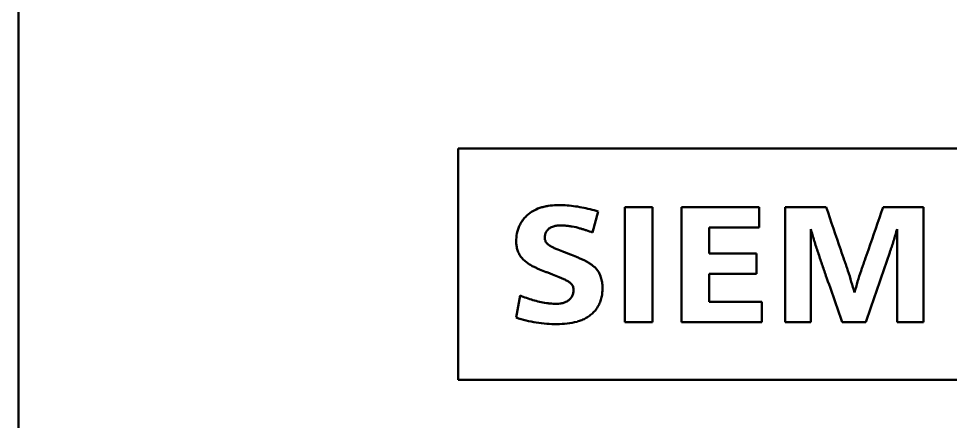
# Model space of a CAD drawing. Header units: millimetres. Extents: x 0 to 841, y 0 to 594.
# Drawn here: x 489.65 to 508.19, y 263.09 to 271.1 of the extents above; entities that cross this region are included whole.
import ezdxf

# ---------------------------------------------------------------- set-up
doc = ezdxf.new("R2010")
doc.units = ezdxf.units.MM
doc.layers.add('1', color=7, linetype='Continuous')

msp = doc.modelspace()

# ---------------------------------------------------------------- linework, layer by layer
at = {"layer": '1', "color": 7, "linetype": 'Continuous', "lineweight": 50}
for p, q in [((489.646, 215.165), (489.646, 271.291)), ((498.396, 268.518), (498.396, 263.916)), ((515.696, 268.518), (498.396, 268.518)), ((501.071, 266.848), (501.181, 267.267)), ((501.711, 267.351), (501.711, 265.066)), ((502.261, 267.351), (501.711, 267.351)), ((502.261, 265.066), (502.261, 267.351)), ((502.839, 267.351), (502.839, 265.066)), ((504.383, 267.351), (502.839, 267.351)), ((504.383, 266.948), (504.383, 267.351)), ((504.905, 267.351), (504.905, 265.066)), ((505.719, 267.351), (504.905, 267.351)), ((507.657, 267.351), (506.852, 267.351)), ((507.657, 265.066), (507.657, 267.351)), ((503.388, 266.428), (503.388, 266.948)), ((503.388, 266.948), (504.383, 266.948)), ((505.413, 265.066), (505.413, 266.916)), ((507.129, 266.916), (507.129, 265.066)), ((504.333, 266.428), (503.388, 266.428)), ((504.333, 266.024), (504.333, 266.428)), ((503.388, 265.469), (503.388, 266.024)), ((503.388, 266.024), (504.333, 266.024)), ((499.625, 265.593), (499.546, 265.155)), ((504.436, 265.469), (503.388, 265.469)), ((504.436, 265.066), (504.436, 265.469)), ((501.711, 265.066), (502.261, 265.066)), ((502.839, 265.066), (504.436, 265.066)), ((504.905, 265.066), (505.413, 265.066)), ((506.034, 265.066), (506.506, 265.066)), ((507.129, 265.066), (507.657, 265.066)), ((498.396, 263.916), (515.696, 263.916))]:
    msp.add_line(p, q, dxfattribs=at)
for points, knots in [([(501.181, 267.267), (501.073, 267.299), (500.965, 267.326), (500.745, 267.368), (500.634, 267.382), (500.494, 267.39), (500.466, 267.391), (500.409, 267.392), (500.381, 267.392), (500.297, 267.389), (500.241, 267.385), (500.157, 267.372), (500.13, 267.366), (500.075, 267.353), (500.048, 267.345), (499.969, 267.319), (499.918, 267.296), (499.858, 267.259), (499.846, 267.252), (499.823, 267.235), (499.789, 267.21), (499.758, 267.182), (499.719, 267.142), (499.701, 267.12), (499.667, 267.075), (499.636, 267.028), (499.605, 266.965), (499.591, 266.925), (499.582, 266.899), (499.577, 266.885), (499.559, 266.817), (499.552, 266.762), (499.549, 266.691), (499.549, 266.677), (499.55, 266.649), (499.55, 266.635), (499.554, 266.593), (499.558, 266.566), (499.567, 266.525), (499.571, 266.511), (499.58, 266.484), (499.584, 266.471), (499.601, 266.432), (499.614, 266.407), (499.637, 266.372), (499.646, 266.361), (499.663, 266.339), (499.673, 266.328), (499.702, 266.298), (499.723, 266.279), (499.756, 266.253), (499.767, 266.244), (499.791, 266.228), (499.802, 266.22), (499.838, 266.198), (499.863, 266.184), (499.888, 266.171)], [0, 0, 0, 0, 0.125, 0.125, 0.25, 0.25, 0.28125, 0.28125, 0.3125, 0.3125, 0.375, 0.375, 0.40625, 0.40625, 0.4375, 0.4375, 0.5, 0.5, 0.515625, 0.515625, 0.53125, 0.5625, 0.5625, 0.59375, 0.59375, 0.625, 0.65625, 0.671875, 0.671875, 0.6875, 0.6875, 0.75, 0.75, 0.765625, 0.765625, 0.78125, 0.78125, 0.8125, 0.8125, 0.828125, 0.828125, 0.84375, 0.84375, 0.875, 0.875, 0.890625, 0.890625, 0.90625, 0.90625, 0.9375, 0.9375, 0.953125, 0.953125, 0.96875, 0.96875, 1, 1, 1, 1]), ([(506.282, 265.655), (506.261, 265.726), (506.241, 265.798), (506.198, 265.94), (506.176, 266.012), (506.146, 266.1), (506.14, 266.118), (506.128, 266.153), (506.11, 266.206), (506.068, 266.329), (505.936, 266.717), (505.816, 267.069), (505.719, 267.351)], [0, 0, 0, 0, 0.125, 0.125, 0.25, 0.25, 0.28125, 0.28125, 0.3125, 0.375, 0.5, 1, 1, 1, 1]), ([(506.852, 267.351), (506.754, 267.069), (506.633, 266.717), (506.498, 266.329), (506.456, 266.206), (506.431, 266.135), (506.419, 266.1), (506.389, 266.012), (506.366, 265.941), (506.323, 265.798), (506.302, 265.726), (506.282, 265.655)], [0, 0, 0, 0, 0.5, 0.625, 0.6875, 0.71875, 0.75, 0.75, 0.875, 0.875, 1, 1, 1, 1]), ([(500.21, 266.59), (500.196, 266.599), (500.183, 266.608), (500.166, 266.625), (500.16, 266.631), (500.15, 266.644), (500.145, 266.651), (500.137, 266.665), (500.133, 266.672), (500.127, 266.688), (500.124, 266.696), (500.119, 266.72), (500.117, 266.736), (500.118, 266.769), (500.119, 266.785), (500.125, 266.809), (500.127, 266.817), (500.133, 266.833), (500.139, 266.848), (500.147, 266.862), (500.156, 266.876), (500.161, 266.882), (500.177, 266.902), (500.189, 266.913), (500.202, 266.924)], [0, 0, 0, 0, 0.125, 0.125, 0.1875, 0.1875, 0.25, 0.25, 0.3125, 0.3125, 0.375, 0.375, 0.5, 0.5, 0.625, 0.625, 0.6875, 0.6875, 0.75, 0.8125, 0.8125, 0.875, 0.875, 1, 1, 1, 1]), ([(500.202, 266.924), (500.223, 266.94), (500.246, 266.953), (500.283, 266.967), (500.296, 266.971), (500.322, 266.977), (500.334, 266.98), (500.373, 266.986), (500.4, 266.988), (500.44, 266.989), (500.453, 266.988), (500.479, 266.988), (500.519, 266.986), (500.558, 266.982), (500.611, 266.976), (500.637, 266.971), (500.715, 266.957), (500.767, 266.945), (500.818, 266.93)], [0, 0, 0, 0, 0.125, 0.125, 0.1875, 0.1875, 0.25, 0.25, 0.375, 0.375, 0.4375, 0.4375, 0.5, 0.625, 0.625, 0.75, 0.75, 1, 1, 1, 1]), ([(500.818, 266.93), (500.839, 266.925), (500.86, 266.918), (500.903, 266.905), (500.924, 266.898), (500.987, 266.877), (501.029, 266.863), (501.071, 266.848)], [0, 0, 0, 0, 0.25, 0.25, 0.5, 0.5, 1, 1, 1, 1]), ([(505.413, 266.916), (505.435, 266.838), (505.457, 266.76), (505.505, 266.604), (505.53, 266.527), (505.57, 266.411), (505.583, 266.373), (505.609, 266.296), (505.649, 266.181), (505.795, 265.758), (505.928, 265.373), (506.034, 265.066)], [0, 0, 0, 0, 0.125, 0.125, 0.25, 0.25, 0.3125, 0.3125, 0.375, 0.5, 1, 1, 1, 1]), ([(506.506, 265.066), (506.612, 265.374), (506.718, 265.681), (506.877, 266.143), (506.93, 266.296), (506.99, 266.469), (506.997, 266.488), (507.01, 266.527), (507.03, 266.585), (507.074, 266.72), (507.107, 266.837), (507.129, 266.916)], [0, 0, 0, 0, 0.5, 0.5, 0.75, 0.75, 0.78125, 0.78125, 0.8125, 0.875, 1, 1, 1, 1]), ([(501.208, 266.024), (501.187, 266.068), (501.158, 266.107), (501.116, 266.151), (501.107, 266.159), (501.089, 266.176), (501.08, 266.184), (501.052, 266.206), (501.032, 266.22), (500.991, 266.247), (500.97, 266.259), (500.938, 266.277), (500.927, 266.282), (500.905, 266.293), (500.894, 266.298), (500.861, 266.314), (500.839, 266.323), (500.794, 266.342), (500.771, 266.352), (500.704, 266.379), (500.658, 266.397), (500.59, 266.424), (500.567, 266.433), (500.522, 266.451), (500.499, 266.459), (500.431, 266.486), (500.386, 266.505), (500.319, 266.534), (500.296, 266.544), (500.264, 266.56), (500.253, 266.565), (500.231, 266.577), (500.221, 266.583), (500.21, 266.59)], [0, 0, 0, 0, 0.125, 0.125, 0.15625, 0.15625, 0.1875, 0.1875, 0.25, 0.25, 0.3125, 0.3125, 0.34375, 0.34375, 0.375, 0.375, 0.4375, 0.4375, 0.5, 0.5, 0.625, 0.625, 0.6875, 0.6875, 0.75, 0.75, 0.875, 0.875, 0.9375, 0.9375, 0.96875, 0.96875, 1, 1, 1, 1]), ([(499.888, 266.171), (499.899, 266.165), (499.909, 266.16), (499.93, 266.151), (499.941, 266.146), (499.972, 266.132), (500.036, 266.105), (500.101, 266.079), (500.166, 266.053), (500.187, 266.045), (500.231, 266.028), (500.252, 266.02), (500.317, 265.995), (500.36, 265.978), (500.424, 265.951), (500.446, 265.942), (500.488, 265.923), (500.509, 265.913), (500.541, 265.898), (500.551, 265.893), (500.571, 265.882), (500.582, 265.877), (500.601, 265.865), (500.611, 265.858), (500.629, 265.844), (500.638, 265.836), (500.649, 265.823), (500.653, 265.819), (500.66, 265.809), (500.663, 265.804), (500.672, 265.789), (500.677, 265.779), (500.684, 265.757), (500.687, 265.746), (500.69, 265.723), (500.691, 265.711), (500.69, 265.688), (500.69, 265.677), (500.687, 265.654), (500.685, 265.643), (500.679, 265.62), (500.675, 265.609), (500.666, 265.588), (500.655, 265.568), (500.642, 265.549), (500.628, 265.531), (500.62, 265.522), (500.603, 265.506), (500.594, 265.499), (500.576, 265.486), (500.566, 265.48), (500.535, 265.463), (500.514, 265.455), (500.48, 265.445), (500.469, 265.443), (500.447, 265.438), (500.435, 265.436), (500.378, 265.428), (500.332, 265.428), (500.264, 265.431), (500.241, 265.433), (500.195, 265.437), (500.172, 265.44), (500.104, 265.45), (500.06, 265.459), (499.971, 265.479), (499.927, 265.491), (499.796, 265.53), (499.71, 265.56), (499.625, 265.593)], [0, 0, 0, 0, 0.015625, 0.015625, 0.03125, 0.03125, 0.0625, 0.125, 0.125, 0.15625, 0.15625, 0.1875, 0.1875, 0.25, 0.25, 0.28125, 0.28125, 0.3125, 0.3125, 0.328125, 0.328125, 0.34375, 0.34375, 0.359375, 0.359375, 0.375, 0.375, 0.382813, 0.382813, 0.390625, 0.390625, 0.40625, 0.40625, 0.421875, 0.421875, 0.4375, 0.4375, 0.453125, 0.453125, 0.46875, 0.46875, 0.484375, 0.484375, 0.5, 0.515625, 0.515625, 0.53125, 0.53125, 0.546875, 0.546875, 0.5625, 0.5625, 0.59375, 0.59375, 0.609375, 0.609375, 0.625, 0.625, 0.6875, 0.6875, 0.71875, 0.71875, 0.75, 0.75, 0.8125, 0.8125, 0.875, 0.875, 1, 1, 1, 1]), ([(500.363, 265.025), (500.43, 265.025), (500.497, 265.029), (500.629, 265.043), (500.695, 265.055), (500.776, 265.078), (500.792, 265.083), (500.824, 265.094), (500.839, 265.1), (500.886, 265.119), (500.916, 265.133), (500.959, 265.158), (500.974, 265.167), (501.002, 265.186), (501.015, 265.196), (501.054, 265.227), (501.079, 265.249), (501.113, 265.285), (501.124, 265.298), (501.144, 265.324), (501.154, 265.338), (501.181, 265.38), (501.213, 265.439), (501.234, 265.502), (501.247, 265.551), (501.25, 265.568), (501.256, 265.6), (501.259, 265.617), (501.265, 265.666), (501.267, 265.699), (501.267, 265.749), (501.267, 265.766), (501.265, 265.799), (501.264, 265.816), (501.258, 265.866), (501.252, 265.898), (501.235, 265.962), (501.223, 265.993), (501.208, 266.024)], [0, 0, 0, 0, 0.125, 0.125, 0.25, 0.25, 0.28125, 0.28125, 0.3125, 0.3125, 0.375, 0.375, 0.40625, 0.40625, 0.4375, 0.4375, 0.5, 0.5, 0.53125, 0.53125, 0.5625, 0.5625, 0.625, 0.6875, 0.6875, 0.71875, 0.71875, 0.75, 0.75, 0.8125, 0.8125, 0.84375, 0.84375, 0.875, 0.875, 0.9375, 0.9375, 1, 1, 1, 1]), ([(499.546, 265.155), (499.612, 265.133), (499.678, 265.114), (499.813, 265.081), (499.881, 265.067), (500.018, 265.046), (500.087, 265.038), (500.225, 265.028), (500.294, 265.025), (500.363, 265.025)], [0, 0, 0, 0, 0.25, 0.25, 0.5, 0.5, 0.75, 0.75, 1, 1, 1, 1])]:
    msp.add_open_spline(points, degree=3, knots=knots, dxfattribs=at)

doc.saveas('drawing.dxf')
